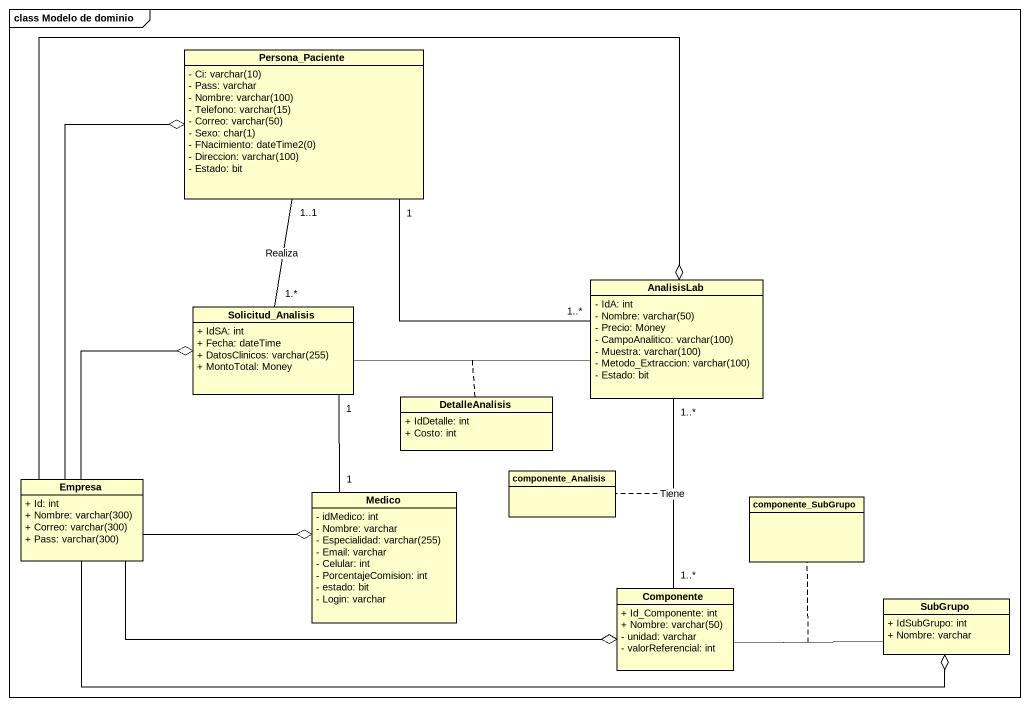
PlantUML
@startuml
mainframe class Modelo de dominio
hide circle
hide empty members
skinparam classAttributeIconSize 0
class Persona_Paciente {
  {field} - Ci: varchar(10)
  - Pass: varchar
  {field} - Nombre: varchar(100)
  {field} - Telefono: varchar(15)
  {field} - Correo: varchar(50)
  {field} - Sexo: char(1)
  {field} - FNacimiento: dateTime2(0)
  {field} - Direccion: varchar(100)
  - Estado: bit
}
class AnalisisLab {
  - IdA: int
  {field} - Nombre: varchar(50)
  - Precio: Money
  {field} - CampoAnalitico: varchar(100)
  {field} - Muestra: varchar(100)
  {field} - Metodo_Extraccion: varchar(100)
  - Estado: bit
}
class Solicitud_Analisis {
  + IdSA: int
  + Fecha: dateTime
  {field} + DatosClinicos: varchar(255)
  + MontoTotal: Money
}
class DetalleAnalisis {
  + IdDetalle: int
  + Costo: int
}
class Empresa {
  + Id: int
  {field} + Nombre: varchar(300)
  {field} + Correo: varchar(300)
  {field} + Pass: varchar(300)
}
class Medico {
  - idMedico: int
  - Nombre: varchar
  {field} - Especialidad: varchar(255)
  - Email: varchar
  - Celular: int
  - PorcentajeComision: int
  - estado: bit
  - Login: varchar
}
class componente_Analisis
class componente_SubGrupo
class Componente {
  + Id_Componente: int
  {field} + Nombre: varchar(50)
  - unidad: varchar
  - valorReferencial: int
}
class SubGrupo {
  + IdSubGrupo: int
  + Nombre: varchar
}
Persona_Paciente "1" -right- "1..*" AnalisisLab
Persona_Paciente "1..1" -- "1.*" Solicitud_Analisis : Realiza
AnalisisLab "1..*" -- "1..*" Componente : Tiene
(AnalisisLab, Componente) .. componente_Analisis
Solicitud_Analisis -right- AnalisisLab
(Solicitud_Analisis, AnalisisLab) .. DetalleAnalisis
Solicitud_Analisis "1" -- "1" Medico
Empresa -up-o Persona_Paciente
Empresa -right-o AnalisisLab
Empresa -up-o Solicitud_Analisis
Empresa -right-o Medico
Empresa -right-o Componente
Empresa -right-o SubGrupo
SubGrupo -left- Componente
(SubGrupo, Componente) .. componente_SubGrupo
@enduml
